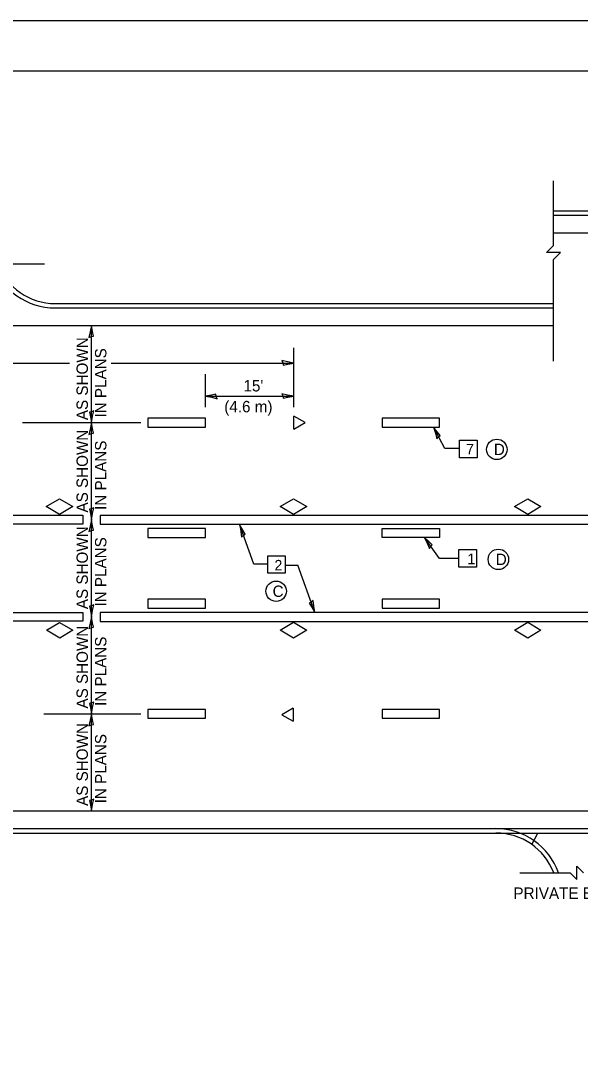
# Model space of a CAD drawing. Extents: x 100275 to 102995, y 95053 to 95493.
# Drawn here: x 101168.6 to 101280.5, y 95282.9 to 95492.8 of the extents above; entities that cross this region are included whole.
import ezdxf

# ---------------------------------------------------------------- set-up
doc = ezdxf.new("R2010")
doc.units = 0
for name, color, linetype in [('Design_PR_PMK Symbols', 7, 'Continuous'), ('Design_PR_Reflective Markers', 7, 'Continuous'), ('Design_PR_Roadway Dimensions', 7, 'Continuous'), ('Design_PR_Roadway Notes', 7, 'Continuous'), ('Level 27', 7, 'Continuous'), ('Level 43', 7, 'Continuous'), ('Sheets_50 Reference Boundary', 7, 'Continuous'), ('Sheets_General Details', 7, 'Continuous'), ('Sheets_Printer Plotting Border', 7, 'Continuous'), ('Topo_EOP', 7, 'Continuous')]:
    doc.layers.add(name, color=color, linetype=linetype)

msp = doc.modelspace()

# ---------------------------------------------------------------- linework, layer by layer
at = {"layer": 'Design_PR_PMK Symbols'}
for points in [[(101194.05, 95411.38), (101205.55, 95411.38), (101205.55, 95413.16), (101194.05, 95413.16)], [(101194.05, 95411.38), (101205.55, 95411.38), (101205.55, 95413.16), (101194.05, 95413.16)], [(101252.42, 95413.16), (101240.93, 95413.16), (101240.93, 95411.38), (101252.42, 95411.38)], [(101252.42, 95413.16), (101240.93, 95413.16), (101240.93, 95411.38), (101252.42, 95411.38)], [(101173.67, 95395.44), (101176.33, 95397.02), (101178.97, 95395.44), (101176.34, 95393.85)], [(101173.67, 95395.44), (101176.33, 95397.02), (101178.97, 95395.44), (101176.34, 95393.85)], [(101220.54, 95395.44), (101223.21, 95397.02), (101225.84, 95395.45), (101223.21, 95393.85)], [(101220.54, 95395.44), (101223.21, 95397.02), (101225.84, 95395.45), (101223.21, 95393.85)], [(101267.42, 95395.44), (101270.09, 95397.02), (101272.72, 95395.44), (101270.09, 95393.85)], [(101267.42, 95395.44), (101270.09, 95397.02), (101272.72, 95395.44), (101270.09, 95393.85)], [(101042.81, 95393.7), (101181.01, 95393.7), (101181.01, 95391.93), (101042.81, 95391.93)], [(101042.81, 95393.7), (101181.01, 95393.7), (101181.01, 95391.93), (101042.81, 95391.93)], [(101391.04, 95393.66), (101184.45, 95393.66), (101184.45, 95391.93), (101391.04, 95391.93)], [(101391.04, 95393.66), (101184.45, 95393.66), (101184.45, 95391.93), (101391.04, 95391.93)], [(101205.55, 95391.04), (101194.05, 95391.04), (101194.05, 95389.27), (101205.55, 95389.27)], [(101205.55, 95391.04), (101194.05, 95391.04), (101194.05, 95389.27), (101205.55, 95389.27)], [(101240.93, 95391.04), (101252.42, 95391.04), (101252.42, 95389.27), (101240.93, 95389.27)], [(101240.93, 95391.04), (101252.42, 95391.04), (101252.42, 95389.27), (101240.93, 95389.27)], [(101205.55, 95376.89), (101194.05, 95376.89), (101194.05, 95375.12), (101205.55, 95375.12)], [(101205.55, 95376.89), (101194.05, 95376.89), (101194.05, 95375.12), (101205.55, 95375.12)], [(101240.93, 95375.12), (101252.42, 95375.12), (101252.42, 95376.89), (101240.93, 95376.89)], [(101240.93, 95375.12), (101252.42, 95375.12), (101252.42, 95376.89), (101240.93, 95376.89)], [(101042.81, 95374.24), (101181.01, 95374.24), (101181.01, 95372.47), (101042.81, 95372.47)], [(101042.81, 95374.24), (101181.01, 95374.24), (101181.01, 95372.47), (101042.81, 95372.47)], [(101366.51, 95374.24), (101184.45, 95374.24), (101184.45, 95372.43), (101366.51, 95372.43)], [(101366.51, 95374.24), (101184.45, 95374.24), (101184.45, 95372.43), (101366.51, 95372.43)], [(101173.7, 95370.66), (101176.36, 95372.24), (101179, 95370.66), (101176.37, 95369.07)], [(101173.7, 95370.66), (101176.36, 95372.24), (101179, 95370.66), (101176.37, 95369.07)], [(101220.54, 95370.67), (101223.21, 95372.25), (101225.84, 95370.68), (101223.21, 95369.08)], [(101220.54, 95370.67), (101223.21, 95372.25), (101225.84, 95370.68), (101223.21, 95369.08)], [(101267.42, 95370.67), (101270.09, 95372.25), (101272.72, 95370.68), (101270.09, 95369.08)], [(101267.42, 95370.67), (101270.09, 95372.25), (101272.72, 95370.68), (101270.09, 95369.08)], [(101194.05, 95353.01), (101205.55, 95353.01), (101205.55, 95354.78), (101194.05, 95354.78)], [(101194.05, 95353.01), (101205.55, 95353.01), (101205.55, 95354.78), (101194.05, 95354.78)], [(101240.93, 95353.01), (101252.42, 95353.01), (101252.42, 95354.78), (101240.93, 95354.78)], [(101240.93, 95353.01), (101252.42, 95353.01), (101252.42, 95354.78), (101240.93, 95354.78)]]:
    msp.add_lwpolyline(points, close=True, dxfattribs=at)
at = {"layer": 'Design_PR_Reflective Markers'}
for p, q in [((101225.5, 95412.27), (101223.24, 95413.58)), ((101223.24, 95410.96), (101223.24, 95413.58)), ((101225.5, 95412.27), (101223.24, 95413.58)), ((101223.24, 95410.96), (101223.24, 95413.58)), ((101223.24, 95410.96), (101225.5, 95412.27)), ((101223.24, 95410.96), (101225.5, 95412.27)), ((101223.14, 95355.03), (101220.87, 95353.73)), ((101223.14, 95355.03), (101220.87, 95353.73)), ((101223.14, 95355.03), (101223.14, 95352.42)), ((101223.14, 95355.03), (101223.14, 95352.42)), ((101220.87, 95353.73), (101223.14, 95352.42)), ((101220.87, 95353.73), (101223.14, 95352.42))]:
    msp.add_line(p, q, dxfattribs=at)
at = {"layer": 'Design_PR_Roadway Notes'}
for p, q in [((101275.23, 95447.81), (101275.23, 95460.73)), ((101275.23, 95447.81), (101275.23, 95460.73)), ((101275.23, 95447.81), (101273.8, 95446.39)), ((101275.23, 95447.81), (101273.8, 95446.39)), ((101276.65, 95446.39), (101273.8, 95446.39)), ((101276.65, 95446.39), (101273.8, 95446.39)), ((101276.65, 95446.39), (101275.23, 95444.96)), ((101276.65, 95446.39), (101275.23, 95444.96)), ((101275.23, 95424.61), (101275.23, 95444.96)), ((101275.23, 95424.61), (101275.23, 95444.96)), ((101253.47, 95407.1), (101251.23, 95411.38)), ((101253.47, 95407.1), (101251.23, 95411.38)), ((101256.41, 95407.1), (101253.47, 95407.1)), ((101256.41, 95407.1), (101253.47, 95407.1)), ((101215.24, 95383.89), (101212.41, 95391.75)), ((101215.24, 95383.89), (101212.41, 95391.75)), ((101252.41, 95385.02), (101249.42, 95389.27)), ((101252.41, 95385.02), (101249.42, 95389.27)), ((101256.26, 95385.02), (101252.41, 95385.02)), ((101256.26, 95385.02), (101252.41, 95385.02)), ((101218.01, 95383.89), (101215.24, 95383.89)), ((101218.01, 95383.89), (101215.24, 95383.89)), ((101221.54, 95383.73), (101224.07, 95383.73)), ((101221.54, 95383.73), (101224.07, 95383.73)), ((101227.42, 95374.24), (101224.07, 95383.73)), ((101227.42, 95374.24), (101224.07, 95383.73))]:
    msp.add_line(p, q, dxfattribs=at)
for points in [[(101251.89, 95409.05), (101252.2, 95409.43), (101252.56, 95409.7), (101251.96, 95410.43), (101251.23, 95411.38), (101251.61, 95410.15)], [(101251.89, 95409.05), (101252.2, 95409.43), (101252.56, 95409.7), (101251.96, 95410.43), (101251.23, 95411.38), (101251.61, 95410.15)], [(101256.41, 95405.2), (101256.41, 95408.74), (101259.95, 95408.74), (101259.95, 95405.2)], [(101256.41, 95405.2), (101256.41, 95408.74), (101259.95, 95408.74), (101259.95, 95405.2)], [(101212.75, 95389.34), (101213.12, 95389.68), (101213.5, 95389.9), (101213.01, 95390.7), (101212.41, 95391.75), (101212.63, 95390.48)], [(101212.75, 95389.34), (101213.12, 95389.68), (101213.5, 95389.9), (101213.01, 95390.7), (101212.41, 95391.75), (101212.63, 95390.48)], [(101250.38, 95387.05), (101250.64, 95387.47), (101250.96, 95387.78), (101250.27, 95388.42), (101249.42, 95389.27), (101249.96, 95388.1)], [(101250.38, 95387.05), (101250.64, 95387.47), (101250.96, 95387.78), (101250.27, 95388.42), (101249.42, 95389.27), (101249.96, 95388.1)], [(101256.26, 95383.28), (101256.26, 95386.82), (101259.8, 95386.82), (101259.8, 95383.28)], [(101256.26, 95383.28), (101256.26, 95386.82), (101259.8, 95386.82), (101259.8, 95383.28)], [(101218.01, 95382.07), (101218.01, 95385.61), (101221.54, 95385.61), (101221.54, 95382.07)], [(101218.01, 95382.07), (101218.01, 95385.61), (101221.54, 95385.61), (101221.54, 95382.07)], [(101227.1, 95376.64), (101226.73, 95376.31), (101226.35, 95376.09), (101226.83, 95375.29), (101227.42, 95374.24), (101227.22, 95375.51)], [(101227.1, 95376.64), (101226.73, 95376.31), (101226.35, 95376.09), (101226.83, 95375.29), (101227.42, 95374.24), (101227.22, 95375.51)]]:
    msp.add_lwpolyline(points, close=True, dxfattribs=at)
at = {"layer": 'Level 27'}
for p, q in [((101157.28, 95444.11), (101173.3, 95444.11)), ((101157.28, 95444.11), (101173.3, 95444.11)), ((101268.51, 95322.06), (101278.59, 95322.06)), ((101268.51, 95322.06), (101278.59, 95322.06)), ((101279.91, 95320.73), (101278.59, 95322.06)), ((101279.91, 95320.73), (101278.59, 95322.06)), ((101279.91, 95320.73), (101279.91, 95323.38)), ((101281.24, 95322.06), (101279.91, 95323.38)), ((101279.91, 95320.73), (101279.91, 95323.38)), ((101281.24, 95322.06), (101279.91, 95323.38))]:
    msp.add_line(p, q, dxfattribs=at)
at = {"layer": 'Level 43'}
for p, q in [((101182.73, 95412.27), (101182.73, 95431.73)), ((101182.73, 95412.27), (101182.73, 95431.73)), ((101223.24, 95415.36), (101223.24, 95427.3)), ((101223.24, 95415.36), (101223.24, 95427.3)), ((101129.49, 95424.21), (101178.34, 95424.21)), ((101129.49, 95424.21), (101178.34, 95424.21)), ((101186.65, 95424.21), (101223.24, 95424.21)), ((101186.65, 95424.21), (101223.24, 95424.21)), ((101205.55, 95415.36), (101205.55, 95422)), ((101205.55, 95415.36), (101205.55, 95422)), ((101205.55, 95417.58), (101223.24, 95417.58)), ((101205.55, 95417.58), (101223.24, 95417.58)), ((101168.95, 95412.27), (101192.59, 95412.27)), ((101168.95, 95412.27), (101192.59, 95412.27)), ((101182.73, 95392.81), (101182.73, 95412.27)), ((101182.73, 95392.81), (101182.73, 95412.27)), ((101182.73, 95373.35), (101182.73, 95392.81)), ((101182.73, 95373.35), (101182.73, 95392.81)), ((101182.73, 95353.9), (101182.73, 95373.35)), ((101182.73, 95353.9), (101182.73, 95373.35)), ((101173.2, 95353.9), (101192.59, 95353.9)), ((101173.2, 95353.9), (101192.59, 95353.9)), ((101182.73, 95334.44), (101182.73, 95353.9)), ((101182.73, 95334.44), (101182.73, 95353.9))]:
    msp.add_line(p, q, dxfattribs=at)
for points in [[(101182.23, 95429.35), (101182.69, 95429.55), (101183.13, 95429.62), (101182.94, 95430.54), (101182.73, 95431.73), (101182.5, 95430.46)], [(101182.23, 95429.35), (101182.69, 95429.55), (101183.13, 95429.62), (101182.94, 95430.54), (101182.73, 95431.73), (101182.5, 95430.46)], [(101220.86, 95424.71), (101221.05, 95424.25), (101221.13, 95423.81), (101222.05, 95424), (101223.24, 95424.21), (101221.97, 95424.44)], [(101220.86, 95424.71), (101221.05, 95424.25), (101221.13, 95423.81), (101222.05, 95424), (101223.24, 95424.21), (101221.97, 95424.44)], [(101207.92, 95417.08), (101207.73, 95417.54), (101207.66, 95417.97), (101206.74, 95417.78), (101205.55, 95417.58), (101206.82, 95417.35)], [(101207.92, 95417.08), (101207.73, 95417.54), (101207.66, 95417.97), (101206.74, 95417.78), (101205.55, 95417.58), (101206.82, 95417.35)], [(101220.86, 95418.07), (101221.05, 95417.62), (101221.13, 95417.18), (101222.05, 95417.37), (101223.24, 95417.58), (101221.97, 95417.81)], [(101220.86, 95418.07), (101221.05, 95417.62), (101221.13, 95417.18), (101222.05, 95417.37), (101223.24, 95417.58), (101221.97, 95417.81)], [(101183.23, 95414.64), (101182.77, 95414.45), (101182.33, 95414.38), (101182.53, 95413.46), (101182.73, 95412.27), (101182.96, 95413.54)], [(101183.23, 95414.64), (101182.77, 95414.45), (101182.33, 95414.38), (101182.53, 95413.46), (101182.73, 95412.27), (101182.96, 95413.54)], [(101182.23, 95409.9), (101182.69, 95410.09), (101183.13, 95410.16), (101182.94, 95411.08), (101182.73, 95412.27), (101182.5, 95411)], [(101182.23, 95409.9), (101182.69, 95410.09), (101183.13, 95410.16), (101182.94, 95411.08), (101182.73, 95412.27), (101182.5, 95411)], [(101183.23, 95395.18), (101182.77, 95394.99), (101182.33, 95394.92), (101182.53, 95394), (101182.73, 95392.81), (101182.96, 95394.08)], [(101183.23, 95395.18), (101182.77, 95394.99), (101182.33, 95394.92), (101182.53, 95394), (101182.73, 95392.81), (101182.96, 95394.08)], [(101182.23, 95390.44), (101182.69, 95390.63), (101183.13, 95390.7), (101182.94, 95391.62), (101182.73, 95392.81), (101182.5, 95391.54)], [(101182.23, 95390.44), (101182.69, 95390.63), (101183.13, 95390.7), (101182.94, 95391.62), (101182.73, 95392.81), (101182.5, 95391.54)], [(101183.23, 95375.73), (101182.77, 95375.53), (101182.33, 95375.46), (101182.53, 95374.54), (101182.73, 95373.35), (101182.96, 95374.62)], [(101183.23, 95375.73), (101182.77, 95375.53), (101182.33, 95375.46), (101182.53, 95374.54), (101182.73, 95373.35), (101182.96, 95374.62)], [(101182.23, 95370.98), (101182.69, 95371.17), (101183.13, 95371.25), (101182.94, 95372.17), (101182.73, 95373.35), (101182.5, 95372.09)], [(101182.23, 95370.98), (101182.69, 95371.17), (101183.13, 95371.25), (101182.94, 95372.17), (101182.73, 95373.35), (101182.5, 95372.09)], [(101183.23, 95356.27), (101182.77, 95356.08), (101182.33, 95356), (101182.53, 95355.08), (101182.73, 95353.9), (101182.96, 95355.16)], [(101183.23, 95356.27), (101182.77, 95356.08), (101182.33, 95356), (101182.53, 95355.08), (101182.73, 95353.9), (101182.96, 95355.16)], [(101182.23, 95351.52), (101182.69, 95351.71), (101183.13, 95351.79), (101182.94, 95352.71), (101182.73, 95353.9), (101182.5, 95352.63)], [(101182.23, 95351.52), (101182.69, 95351.71), (101183.13, 95351.79), (101182.94, 95352.71), (101182.73, 95353.9), (101182.5, 95352.63)], [(101183.23, 95336.81), (101182.77, 95336.62), (101182.33, 95336.54), (101182.53, 95335.62), (101182.73, 95334.44), (101182.96, 95335.7)], [(101183.23, 95336.81), (101182.77, 95336.62), (101182.33, 95336.54), (101182.53, 95335.62), (101182.73, 95334.44), (101182.96, 95335.7)]]:
    msp.add_lwpolyline(points, close=True, dxfattribs=at)
for centre in [(101263.88, 95406.91), (101263.88, 95406.91), (101264.2, 95384.87), (101264.2, 95384.87), (101219.7, 95378.48), (101219.7, 95378.48)]:
    msp.add_circle(centre, 2.05, dxfattribs=at)
at = {"layer": 'Sheets_50 Reference Boundary'}
msp.add_lwpolyline([(100994.94, 95482.79), (101624.94, 95482.79), (101624.94, 95082.79), (100994.94, 95082.79)], close=True, dxfattribs=at)
at = {"layer": 'Sheets_General Details'}
msp.add_line((101634.94, 95492.79), (100954.94, 95492.79), dxfattribs=at)
msp.add_lwpolyline([(100994.94, 95482.79), (101624.94, 95482.79), (101624.94, 95062.79), (100994.94, 95062.79)], close=True, dxfattribs=at)
at = {"layer": 'Sheets_Printer Plotting Border'}
msp.add_lwpolyline([(100954.94, 95052.79), (101634.94, 95052.79), (101634.94, 95492.79), (100954.94, 95492.79)], close=True, dxfattribs=at)
at = {"layer": 'Topo_EOP'}
for p, q in [((101275.23, 95454.72), (101494.84, 95454.72)), ((101275.23, 95454.72), (101494.84, 95454.72)), ((101275.23, 95453.83), (101494.84, 95453.83)), ((101275.23, 95453.83), (101494.84, 95453.83)), ((101275.23, 95450.3), (101494.84, 95450.3)), ((101275.23, 95450.3), (101494.84, 95450.3)), ((101175.48, 95436.15), (101275.23, 95436.15)), ((101175.48, 95436.15), (101275.23, 95436.15)), ((101175.48, 95435.26), (101275.23, 95435.26)), ((101175.48, 95435.26), (101275.23, 95435.26)), ((101042.81, 95431.73), (101275.23, 95431.73)), ((101042.81, 95431.73), (101275.23, 95431.73)), ((101042.81, 95334.44), (101487.56, 95334.44)), ((101042.81, 95334.44), (101487.56, 95334.44)), ((101042.81, 95330.9), (101263.71, 95330.9)), ((101042.81, 95330.9), (101487.56, 95330.9)), ((101042.81, 95330.9), (101263.71, 95330.9)), ((101042.81, 95330.9), (101487.56, 95330.9)), ((101042.81, 95330.02), (101263.71, 95330.02)), ((101042.81, 95330.02), (101487.56, 95330.02)), ((101042.81, 95330.02), (101263.71, 95330.02)), ((101042.81, 95330.02), (101487.56, 95330.02)), ((101270.89, 95327.72), (101272.1, 95330.02)), ((101270.89, 95327.72), (101272.1, 95330.02))]:
    msp.add_line(p, q, dxfattribs=at)
for centre, radius, start, end in [((101175.48, 95448.53), 13.27, 199.4714, 270), ((101175.48, 95448.53), 13.27, 199.4714, 270), ((101175.48, 95448.53), 12.38, 200.9248, 270), ((101175.48, 95448.53), 12.38, 200.9248, 270), ((101263.71, 95317.63), 13.27, 19.4712, 90), ((101263.71, 95317.63), 13.27, 19.4712, 90), ((101263.71, 95317.63), 12.38, 20.9248, 90), ((101263.71, 95317.63), 12.38, 20.9248, 90)]:
    msp.add_arc(centre, radius, start, end, dxfattribs=at)

# ---------------------------------------------------------------- texts
at = {"layer": 'Design_PR_Roadway Dimensions'}
for s, p in [('AS SHOWN', (101182.02, 95412.78)), ('AS SHOWN', (101182.02, 95412.78)), ('IN PLANS', (101185.72, 95413.3)), ('IN PLANS', (101185.72, 95413.3)), ('AS SHOWN', (101182.02, 95394.26)), ('AS SHOWN', (101182.02, 95394.26)), ('IN PLANS', (101185.72, 95394.78)), ('IN PLANS', (101185.72, 95394.78)), ('AS SHOWN', (101182.02, 95374.89)), ('AS SHOWN', (101182.02, 95374.89)), ('IN PLANS', (101185.72, 95375.41)), ('IN PLANS', (101185.72, 95375.41)), ('AS SHOWN', (101182.02, 95354.97)), ('AS SHOWN', (101182.02, 95354.97)), ('IN PLANS', (101185.72, 95355.49)), ('IN PLANS', (101185.72, 95355.49)), ('AS SHOWN', (101182.02, 95335.45)), ('AS SHOWN', (101182.02, 95335.45)), ('IN PLANS', (101185.72, 95335.97)), ('IN PLANS', (101185.72, 95335.97))]:
    msp.add_text(s, height=2.28, rotation=90, dxfattribs=at).set_placement(p)
for s, p in [("15'", (101213.16, 95418.53)), ("15'", (101213.16, 95418.53)), ('(4.6 m)', (101209.32, 95414.35)), ('(4.6 m)', (101209.32, 95414.35)), ('D', (101263.29, 95405.77)), ('D', (101263.29, 95405.77)), ('D', (101263.67, 95383.73)), ('D', (101263.67, 95383.73)), ('C', (101219, 95377.34)), ('C', (101219, 95377.34))]:
    msp.add_text(s, height=2.28, dxfattribs=at).set_placement(p)
at = {"layer": 'Design_PR_Roadway Notes'}
for s, height, p in [('7', 2.12, (101257.73, 95405.9)), ('7', 2.12, (101257.73, 95405.9)), ('2', 2.12, (101219.37, 95382.64)), ('2', 2.12, (101219.37, 95382.64)), ('1', 2.12, (101257.99, 95383.89)), ('1', 2.12, (101257.99, 95383.89)), ('PRIVATE ENTRANCE', 2.28, (101267.21, 95316.82)), ('PRIVATE ENTRANCE', 2.28, (101267.21, 95316.82))]:
    msp.add_text(s, height=height, dxfattribs=at).set_placement(p)

doc.saveas('drawing.dxf')
